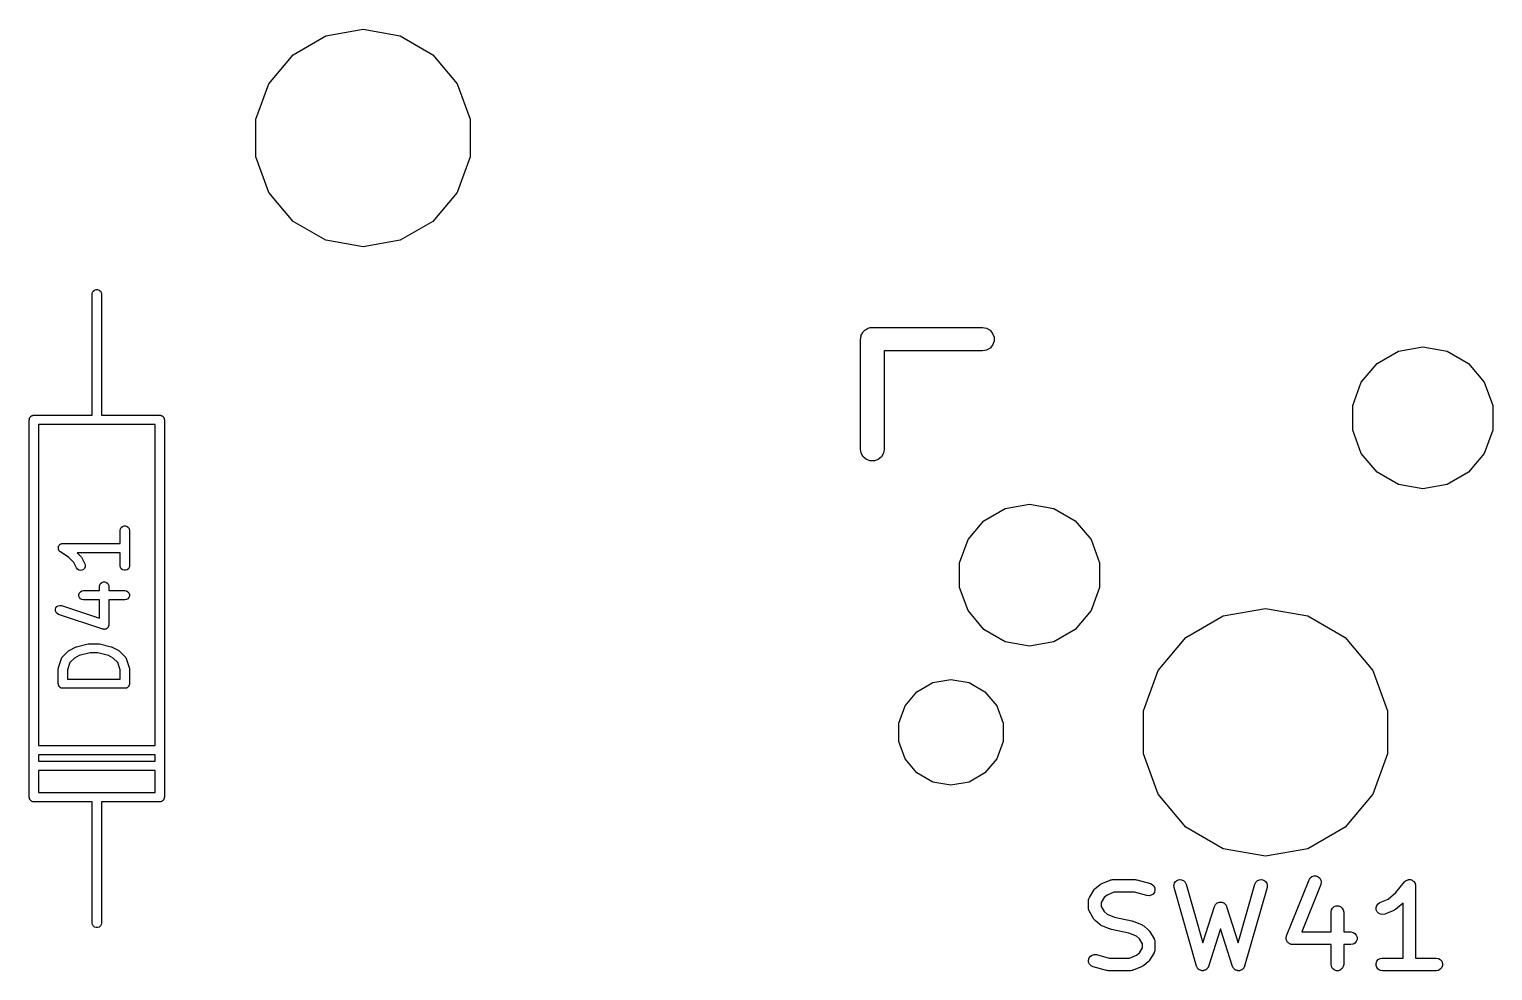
# Model space of a CAD drawing. Extents: x 30 to 168, y -145 to -27.
# Drawn here: x 31.91 to 55.54, y -120.85 to -105.64 of the extents above; entities that cross this region are included whole.
import ezdxf

# ---------------------------------------------------------------- set-up
doc = ezdxf.new("R2010")
doc.units = 0
doc.header["$MEASUREMENT"] = 0
doc.layers.add('BLACK', color=7, linetype='CONTINUOUS')

msp = doc.modelspace()

# ---------------------------------------------------------------- linework, layer by layer
at = {"layer": 'Black'}
for p, q in [((36.6992, -105.749), (37.3, -105.643)), ((37.3, -105.643), (37.9008, -105.749)), ((36.1708, -106.054), (36.6992, -105.749)), ((37.9008, -105.749), (38.4292, -106.054)), ((35.7787, -106.522), (36.1708, -106.054)), ((38.4292, -106.054), (38.8213, -106.522)), ((35.57, -107.095), (35.7787, -106.522)), ((38.8213, -106.522), (39.03, -107.095)), ((35.57, -107.705), (35.57, -107.095)), ((39.03, -107.095), (39.03, -107.705)), ((35.7787, -108.278), (35.57, -107.705)), ((39.03, -107.705), (38.8213, -108.278)), ((36.1708, -108.746), (35.7787, -108.278)), ((38.8213, -108.278), (38.4292, -108.746)), ((36.6992, -109.051), (36.1708, -108.746)), ((38.4292, -108.746), (37.9008, -109.051)), ((37.3, -109.157), (36.6992, -109.051)), ((37.9008, -109.051), (37.3, -109.157)), ((32.925, -109.92), (32.9295, -109.894)), ((32.9295, -109.894), (32.9425, -109.872)), ((32.9425, -109.872), (32.9625, -109.855)), ((32.9625, -109.855), (32.987, -109.846)), ((32.987, -109.846), (33.013, -109.846)), ((33.013, -109.846), (33.0375, -109.855)), ((33.0375, -109.855), (33.0575, -109.872)), ((33.0575, -109.872), (33.0705, -109.894)), ((33.0705, -109.894), (33.075, -109.92)), ((32.925, -111.19), (32.925, -109.92)), ((33.075, -109.92), (33.075, -111.19)), ((45.3374, -110.617), (45.3431, -110.601)), ((45.3431, -110.601), (45.346, -110.585)), ((45.346, -110.585), (45.3543, -110.57)), ((45.3543, -110.57), (45.36, -110.555)), ((45.36, -110.555), (45.3707, -110.542)), ((45.3707, -110.542), (45.3791, -110.528)), ((45.3791, -110.528), (45.3918, -110.517)), ((45.3918, -110.517), (45.4025, -110.504)), ((45.4025, -110.504), (45.417, -110.496)), ((45.417, -110.496), (45.4297, -110.485)), ((45.4297, -110.485), (45.4454, -110.479)), ((45.4454, -110.479), (45.4598, -110.471)), ((45.4598, -110.471), (45.4763, -110.468)), ((45.4763, -110.468), (45.4919, -110.462)), ((45.4919, -110.462), (45.5086, -110.462)), ((45.5086, -110.462), (45.525, -110.459)), ((45.525, -110.459), (47.303, -110.459)), ((47.303, -110.459), (47.3682, -110.471)), ((47.3682, -110.471), (47.4255, -110.504)), ((47.4255, -110.504), (47.468, -110.555)), ((47.468, -110.555), (47.4906, -110.617)), ((45.3345, -110.65), (45.3374, -110.634)), ((45.3345, -112.428), (45.3345, -110.65)), ((45.3374, -110.634), (45.3374, -110.617)), ((47.303, -110.84), (45.7155, -110.84)), ((45.7155, -110.84), (45.7155, -112.428)), ((47.3682, -110.829), (47.303, -110.84)), ((47.4255, -110.796), (47.3682, -110.829)), ((47.468, -110.745), (47.4255, -110.796)), ((47.4906, -110.683), (47.468, -110.745)), ((47.4906, -110.617), (47.4906, -110.683)), ((53.6775, -111.041), (54.0226, -110.842)), ((54.0226, -110.842), (54.415, -110.773)), ((54.415, -110.773), (54.8074, -110.842)), ((54.8074, -110.842), (55.1525, -111.041)), ((53.4214, -111.346), (53.6775, -111.041)), ((55.1525, -111.041), (55.4086, -111.346)), ((32.925, -111.877), (32.925, -111.19)), ((33.075, -111.19), (33.075, -111.877)), ((53.2851, -111.721), (53.4214, -111.346)), ((55.4086, -111.346), (55.5449, -111.721)), ((53.2851, -112.119), (53.2851, -111.721)), ((55.5449, -111.721), (55.5449, -112.119)), ((31.909, -111.952), (31.9101, -111.946)), ((31.909, -118.048), (31.909, -111.952)), ((31.9101, -111.939), (31.9124, -111.933)), ((31.9101, -111.946), (31.9101, -111.939)), ((31.9124, -111.933), (31.9135, -111.926)), ((31.9135, -111.926), (31.9168, -111.921)), ((31.9168, -111.921), (31.919, -111.914)), ((31.919, -111.914), (31.9233, -111.909)), ((31.9233, -111.909), (31.9265, -111.904)), ((31.9265, -111.904), (31.9316, -111.9)), ((31.9316, -111.9), (31.9358, -111.895)), ((31.9358, -111.895), (31.9415, -111.891)), ((31.9415, -111.891), (31.9465, -111.887)), ((31.9465, -111.887), (31.9527, -111.885)), ((31.9527, -111.885), (31.9583, -111.882)), ((31.9583, -111.882), (31.9648, -111.88)), ((31.9648, -111.88), (31.971, -111.878)), ((31.971, -111.878), (31.9775, -111.878)), ((31.9775, -111.878), (31.984, -111.877)), ((31.984, -111.877), (32.925, -111.877)), ((33, -112.027), (32.059, -112.027)), ((32.059, -112.027), (32.059, -117.211)), ((33.941, -112.027), (33, -112.027)), ((33.075, -111.877), (34.016, -111.877)), ((33.941, -117.211), (33.941, -112.027)), ((34.016, -111.877), (34.0225, -111.878)), ((34.0225, -111.878), (34.029, -111.878)), ((34.029, -111.878), (34.0352, -111.88)), ((34.0352, -111.88), (34.0417, -111.882)), ((34.0417, -111.882), (34.0473, -111.885)), ((34.0473, -111.885), (34.0535, -111.887)), ((34.0535, -111.887), (34.0585, -111.891)), ((34.0585, -111.891), (34.0642, -111.895)), ((34.0642, -111.895), (34.0684, -111.9)), ((34.0684, -111.9), (34.0735, -111.904)), ((34.0735, -111.904), (34.0767, -111.909)), ((34.0767, -111.909), (34.081, -111.914)), ((34.081, -111.914), (34.0832, -111.921)), ((34.0832, -111.921), (34.0865, -111.926)), ((34.0865, -111.926), (34.0876, -111.933)), ((34.0876, -111.933), (34.0899, -111.939)), ((34.0899, -111.939), (34.0899, -111.946)), ((34.0899, -111.946), (34.091, -111.952)), ((34.091, -111.952), (34.091, -118.048)), ((53.4214, -112.494), (53.2851, -112.119)), ((55.5449, -112.119), (55.4086, -112.494)), ((45.346, -112.493), (45.3345, -112.428)), ((45.3791, -112.55), (45.346, -112.493)), ((45.704, -112.493), (45.6709, -112.55)), ((45.7155, -112.428), (45.704, -112.493)), ((53.6775, -112.799), (53.4214, -112.494)), ((55.4086, -112.494), (55.1525, -112.799)), ((45.4297, -112.593), (45.3791, -112.55)), ((45.4919, -112.616), (45.4297, -112.593)), ((45.5581, -112.616), (45.4919, -112.616)), ((45.6202, -112.593), (45.5581, -112.616)), ((45.6709, -112.55), (45.6202, -112.593)), ((54.0226, -112.998), (53.6775, -112.799)), ((55.1525, -112.799), (54.8074, -112.998)), ((54.415, -113.067), (54.0226, -112.998)), ((54.8074, -112.998), (54.415, -113.067)), ((47.3275, -113.581), (47.6726, -113.382)), ((47.6726, -113.382), (48.065, -113.313)), ((48.065, -113.313), (48.4574, -113.382)), ((48.4574, -113.382), (48.8025, -113.581)), ((33.3949, -113.69), (33.4149, -113.673)), ((33.4149, -113.673), (33.4394, -113.664)), ((33.4394, -113.664), (33.4654, -113.664)), ((33.4654, -113.664), (33.4899, -113.673)), ((33.4899, -113.673), (33.5098, -113.69)), ((47.0714, -113.886), (47.3275, -113.581)), ((48.8025, -113.581), (49.0586, -113.886)), ((33.3774, -113.738), (33.3819, -113.712)), ((33.3774, -113.949), (33.3774, -113.738)), ((33.3819, -113.712), (33.3949, -113.69)), ((33.5098, -113.69), (33.5229, -113.712)), ((33.5229, -113.712), (33.5274, -113.738)), ((33.5274, -113.738), (33.5274, -114.31)), ((46.9351, -114.261), (47.0714, -113.886)), ((49.0586, -113.886), (49.1949, -114.261)), ((32.3775, -114.019), (32.3785, -114.015)), ((32.3785, -114.028), (32.3775, -114.019)), ((32.3785, -114.011), (32.3816, -114.002)), ((32.3785, -114.015), (32.3785, -114.011)), ((32.3785, -114.037), (32.3785, -114.028)), ((32.3799, -114.041), (32.3785, -114.037)), ((32.3804, -114.045), (32.3799, -114.041)), ((32.3844, -114.053), (32.3804, -114.045)), ((32.3816, -114.002), (32.3837, -113.994)), ((32.3837, -113.994), (32.386, -113.99)), ((32.3874, -114.061), (32.3844, -114.053)), ((32.386, -113.99), (32.3874, -113.986)), ((32.3874, -113.986), (32.3932, -113.979)), ((32.3901, -114.064), (32.3874, -114.061)), ((32.3919, -114.068), (32.3901, -114.064)), ((32.3984, -114.074), (32.3919, -114.068)), ((32.3932, -113.979), (32.3981, -113.972)), ((32.3981, -113.972), (32.4015, -113.97)), ((32.4042, -114.081), (32.3984, -114.074)), ((32.4015, -113.97), (32.4042, -113.966)), ((32.4042, -113.966), (32.4119, -113.962)), ((32.4078, -114.083), (32.4042, -114.081)), ((32.4108, -114.086), (32.4078, -114.083)), ((32.5475, -114.177), (32.4108, -114.086)), ((32.4119, -113.962), (32.4191, -113.957)), ((32.4191, -113.957), (32.4231, -113.955)), ((32.4231, -113.955), (32.4267, -113.953)), ((32.4267, -113.953), (32.4355, -113.952)), ((32.4355, -113.952), (32.4441, -113.949)), ((32.4441, -113.949), (32.4483, -113.95)), ((32.4483, -113.95), (32.4524, -113.949)), ((32.4524, -113.949), (33.3774, -113.949)), ((33.3774, -114.099), (32.6811, -114.099)), ((32.6811, -114.099), (32.7435, -114.161)), ((32.7435, -114.161), (32.7504, -114.171)), ((33.3774, -114.31), (33.3774, -114.099)), ((32.6288, -114.259), (32.5475, -114.177)), ((32.671, -114.343), (32.6288, -114.259)), ((32.6865, -114.364), (32.671, -114.343)), ((32.7083, -114.378), (32.6865, -114.364)), ((32.7336, -114.384), (32.7083, -114.378)), ((32.7595, -114.381), (32.7336, -114.384)), ((32.7504, -114.171), (32.7576, -114.181)), ((32.7576, -114.181), (32.8052, -114.276)), ((32.7828, -114.37), (32.7595, -114.381)), ((32.8007, -114.351), (32.7828, -114.37)), ((32.811, -114.327), (32.8007, -114.351)), ((32.8052, -114.276), (32.8126, -114.301)), ((32.8126, -114.301), (32.811, -114.327)), ((33.3819, -114.335), (33.3774, -114.31)), ((33.3949, -114.358), (33.3819, -114.335)), ((33.4149, -114.374), (33.3949, -114.358)), ((33.4394, -114.383), (33.4149, -114.374)), ((33.4654, -114.383), (33.4394, -114.383)), ((33.4899, -114.374), (33.4654, -114.383)), ((33.5098, -114.358), (33.4899, -114.374)), ((33.5229, -114.335), (33.5098, -114.358)), ((33.5274, -114.31), (33.5229, -114.335)), ((46.9351, -114.659), (46.9351, -114.261)), ((49.1949, -114.261), (49.1949, -114.659)), ((33.044, -114.643), (33.0486, -114.617)), ((33.0486, -114.617), (33.0616, -114.595)), ((33.0616, -114.595), (33.0815, -114.578)), ((33.0815, -114.578), (33.106, -114.569)), ((33.106, -114.569), (33.1321, -114.569)), ((33.1321, -114.569), (33.1565, -114.578)), ((33.1565, -114.578), (33.1765, -114.595)), ((33.1765, -114.595), (33.1895, -114.617)), ((33.1895, -114.617), (33.194, -114.643)), ((32.7119, -114.773), (32.7208, -114.748)), ((32.7119, -114.799), (32.7119, -114.773)), ((32.7208, -114.823), (32.7119, -114.799)), ((32.7208, -114.748), (32.7375, -114.728)), ((32.7375, -114.843), (32.7208, -114.823)), ((32.7375, -114.728), (32.7601, -114.715)), ((32.7601, -114.856), (32.7375, -114.843)), ((32.7601, -114.715), (32.7857, -114.711)), ((32.7857, -114.861), (32.7601, -114.856)), ((32.7857, -114.711), (33.044, -114.711)), ((33.044, -114.861), (32.7857, -114.861)), ((33.044, -114.711), (33.044, -114.643)), ((33.044, -115.158), (33.044, -114.861)), ((33.194, -114.643), (33.194, -114.711)), ((33.194, -114.711), (33.4524, -114.711)), ((33.4524, -114.861), (33.194, -114.861)), ((33.194, -114.861), (33.194, -115.262)), ((33.4524, -114.711), (33.478, -114.715)), ((33.478, -114.856), (33.4524, -114.861)), ((33.478, -114.715), (33.5006, -114.728)), ((33.5006, -114.843), (33.478, -114.856)), ((33.5006, -114.728), (33.5173, -114.748)), ((33.5173, -114.823), (33.5006, -114.843)), ((33.5173, -114.748), (33.5262, -114.773)), ((33.5262, -114.799), (33.5173, -114.823)), ((33.5262, -114.773), (33.5262, -114.799)), ((47.0714, -115.034), (46.9351, -114.659)), ((49.1949, -114.659), (49.0586, -115.034)), ((32.3306, -115.013), (32.3388, -114.988)), ((32.3313, -115.039), (32.3306, -115.013)), ((32.3409, -115.063), (32.3313, -115.039)), ((32.3388, -114.988), (32.355, -114.968)), ((32.3581, -115.083), (32.3409, -115.063)), ((32.355, -114.968), (32.3772, -114.954)), ((32.381, -115.095), (32.3581, -115.083)), ((32.3772, -114.954), (32.4027, -114.949)), ((33.0953, -115.333), (32.381, -115.095)), ((32.4027, -114.949), (32.4285, -114.953)), ((32.4285, -114.953), (33.044, -115.158)), ((47.3275, -115.339), (47.0714, -115.034)), ((49.0586, -115.034), (48.8025, -115.339)), ((51.1904, -115.119), (51.875, -114.998)), ((51.875, -114.998), (52.5596, -115.119)), ((33.1008, -115.334), (33.0953, -115.333)), ((33.106, -115.336), (33.1008, -115.334)), ((33.1136, -115.336), (33.106, -115.336)), ((33.1211, -115.337), (33.1136, -115.336)), ((33.1265, -115.336), (33.1211, -115.337)), ((33.1321, -115.336), (33.1265, -115.336)), ((33.1392, -115.333), (33.1321, -115.336)), ((33.1466, -115.332), (33.1392, -115.333)), ((33.1513, -115.329), (33.1466, -115.332)), ((33.1565, -115.327), (33.1513, -115.329)), ((33.1624, -115.322), (33.1565, -115.327)), ((33.1688, -115.318), (33.1624, -115.322)), ((33.1723, -115.314), (33.1688, -115.318)), ((33.1765, -115.31), (33.1723, -115.314)), ((33.1803, -115.304), (33.1765, -115.31)), ((33.185, -115.298), (33.1803, -115.304)), ((33.1868, -115.292), (33.185, -115.298)), ((33.1895, -115.288), (33.1868, -115.292)), ((33.1908, -115.28), (33.1895, -115.288)), ((33.1932, -115.273), (33.1908, -115.28)), ((33.194, -115.262), (33.1931, -115.267)), ((33.1931, -115.267), (33.1932, -115.273)), ((47.6726, -115.538), (47.3275, -115.339)), ((48.8025, -115.339), (48.4574, -115.538)), ((50.5884, -115.467), (51.1904, -115.119)), ((52.5596, -115.119), (53.1615, -115.467)), ((32.6723, -115.618), (32.8628, -115.57)), ((32.8628, -115.57), (32.8719, -115.569)), ((32.8719, -115.569), (32.881, -115.568)), ((32.881, -115.568), (33.0238, -115.568)), ((33.0238, -115.568), (33.0328, -115.569)), ((33.0328, -115.569), (33.042, -115.57)), ((33.042, -115.57), (33.2325, -115.618)), ((48.065, -115.607), (47.6726, -115.538)), ((48.4574, -115.538), (48.065, -115.607)), ((50.1416, -115.999), (50.5884, -115.467)), ((53.1615, -115.467), (53.6084, -115.999)), ((32.3812, -115.952), (32.4288, -115.81)), ((32.4288, -115.81), (32.4309, -115.806)), ((32.4309, -115.806), (32.432, -115.802)), ((32.432, -115.802), (32.4371, -115.794)), ((32.4371, -115.794), (32.4413, -115.787)), ((32.4413, -115.787), (32.4445, -115.784)), ((32.4445, -115.784), (32.447, -115.78)), ((32.447, -115.78), (32.5422, -115.685)), ((32.5422, -115.685), (32.5521, -115.678)), ((32.5521, -115.678), (32.5617, -115.671)), ((32.5617, -115.671), (32.6569, -115.623)), ((32.6397, -115.8), (32.5656, -115.874)), ((32.7167, -115.761), (32.6397, -115.8)), ((32.6569, -115.623), (32.6648, -115.621)), ((32.6648, -115.621), (32.6723, -115.618)), ((32.8902, -115.718), (32.7167, -115.761)), ((33.0146, -115.718), (32.8902, -115.718)), ((33.1881, -115.761), (33.0146, -115.718)), ((33.2651, -115.8), (33.1881, -115.761)), ((33.2325, -115.618), (33.24, -115.621)), ((33.24, -115.621), (33.2478, -115.623)), ((33.2478, -115.623), (33.3431, -115.671)), ((33.3392, -115.874), (33.2651, -115.8)), ((33.3431, -115.671), (33.3527, -115.678)), ((33.3527, -115.678), (33.3626, -115.685)), ((33.3626, -115.685), (33.4578, -115.78)), ((33.4578, -115.78), (33.4603, -115.784)), ((33.4603, -115.784), (33.4635, -115.787)), ((33.4635, -115.787), (33.4677, -115.794)), ((33.4677, -115.794), (33.4727, -115.802)), ((33.4727, -115.802), (33.4739, -115.806)), ((33.4739, -115.806), (33.4759, -115.81)), ((33.4759, -115.81), (33.5235, -115.952)), ((32.3774, -115.976), (32.3795, -115.964)), ((32.3774, -116.214), (32.3774, -115.976)), ((32.3795, -115.964), (32.3812, -115.952)), ((32.5656, -115.874), (32.5274, -115.988)), ((32.5274, -115.988), (32.5274, -116.139)), ((33.3774, -115.988), (33.3392, -115.874)), ((33.3774, -116.139), (33.3774, -115.988)), ((33.5235, -115.952), (33.5253, -115.964)), ((33.5253, -115.964), (33.5274, -115.976)), ((33.5274, -115.976), (33.5274, -116.214)), ((49.9039, -116.652), (50.1416, -115.999)), ((53.6084, -115.999), (53.8461, -116.652)), ((32.3785, -116.221), (32.3774, -116.214)), ((32.3785, -116.227), (32.3785, -116.221)), ((32.3808, -116.233), (32.3785, -116.227)), ((32.3819, -116.24), (32.3808, -116.233)), ((32.3852, -116.246), (32.3819, -116.24)), ((32.3874, -116.252), (32.3852, -116.246)), ((32.3916, -116.257), (32.3874, -116.252)), ((32.3949, -116.262), (32.3916, -116.257)), ((32.4, -116.267), (32.3949, -116.262)), ((32.4042, -116.272), (32.4, -116.267)), ((32.4099, -116.275), (32.4042, -116.272)), ((32.4149, -116.279), (32.4099, -116.275)), ((32.421, -116.281), (32.4149, -116.279)), ((32.4267, -116.285), (32.421, -116.281)), ((32.4332, -116.286), (32.4267, -116.285)), ((32.4394, -116.288), (32.4332, -116.286)), ((32.4459, -116.288), (32.4394, -116.288)), ((32.4524, -116.289), (32.4459, -116.288)), ((32.5274, -116.139), (33.3774, -116.139)), ((33.4588, -116.288), (33.4524, -116.289)), ((33.4654, -116.288), (33.4588, -116.288)), ((33.4716, -116.286), (33.4654, -116.288)), ((33.478, -116.285), (33.4716, -116.286)), ((33.4837, -116.281), (33.478, -116.285)), ((33.4899, -116.279), (33.4837, -116.281)), ((33.4949, -116.275), (33.4899, -116.279)), ((33.5006, -116.272), (33.4949, -116.275)), ((33.5048, -116.267), (33.5006, -116.272)), ((33.5098, -116.262), (33.5048, -116.267)), ((33.5131, -116.257), (33.5098, -116.262)), ((33.5173, -116.252), (33.5131, -116.257)), ((33.5196, -116.246), (33.5173, -116.252)), ((33.5229, -116.24), (33.5196, -116.246)), ((33.524, -116.233), (33.5229, -116.24)), ((33.5262, -116.227), (33.524, -116.233)), ((33.5274, -116.214), (33.5262, -116.221)), ((33.5262, -116.221), (33.5262, -116.227)), ((46.246, -116.346), (46.5029, -116.197)), ((46.5029, -116.197), (46.795, -116.146)), ((46.795, -116.146), (47.0871, -116.197)), ((47.0871, -116.197), (47.344, -116.346)), ((33.4524, -116.289), (32.4524, -116.289)), ((46.0553, -116.573), (46.246, -116.346)), ((47.344, -116.346), (47.5347, -116.573)), ((45.9538, -116.852), (46.0553, -116.573)), ((47.5347, -116.573), (47.6362, -116.852)), ((49.9039, -117.348), (49.9039, -116.652)), ((53.8461, -116.652), (53.8461, -117.348)), ((45.9538, -117.148), (45.9538, -116.852)), ((47.6362, -116.852), (47.6362, -117.148)), ((32.059, -117.211), (33.941, -117.211)), ((46.0553, -117.427), (45.9538, -117.148)), ((47.6362, -117.148), (47.5347, -117.427)), ((32.059, -117.361), (32.059, -117.465)), ((33.941, -117.361), (32.059, -117.361)), ((32.059, -117.465), (33.941, -117.465)), ((33.941, -117.465), (33.941, -117.361)), ((46.246, -117.654), (46.0553, -117.427)), ((47.5347, -117.427), (47.344, -117.654)), ((50.1416, -118.001), (49.9039, -117.348)), ((53.8461, -117.348), (53.6084, -118.001)), ((33.941, -117.615), (32.059, -117.615)), ((32.059, -117.615), (32.059, -117.973)), ((33.941, -117.973), (33.941, -117.615)), ((46.5029, -117.803), (46.246, -117.654)), ((47.344, -117.654), (47.0871, -117.803)), ((46.795, -117.854), (46.5029, -117.803)), ((47.0871, -117.803), (46.795, -117.854)), ((31.9101, -118.054), (31.909, -118.048)), ((31.9101, -118.061), (31.9101, -118.054)), ((31.9124, -118.067), (31.9101, -118.061)), ((31.9135, -118.074), (31.9124, -118.067)), ((31.9168, -118.079), (31.9135, -118.074)), ((31.919, -118.085), (31.9168, -118.079)), ((31.9233, -118.091), (31.919, -118.085)), ((31.9265, -118.096), (31.9233, -118.091)), ((31.9316, -118.1), (31.9265, -118.096)), ((31.9358, -118.105), (31.9316, -118.1)), ((31.9415, -118.109), (31.9358, -118.105)), ((31.9465, -118.113), (31.9415, -118.109)), ((31.9527, -118.115), (31.9465, -118.113)), ((31.9583, -118.118), (31.9527, -118.115)), ((31.9648, -118.12), (31.9583, -118.118)), ((31.971, -118.122), (31.9648, -118.12)), ((31.9775, -118.122), (31.971, -118.122)), ((31.984, -118.123), (31.9775, -118.122)), ((32.925, -118.123), (31.984, -118.123)), ((32.059, -117.973), (33, -117.973)), ((32.925, -118.81), (32.925, -118.123)), ((33, -117.973), (33.941, -117.973)), ((34.016, -118.123), (33.075, -118.123)), ((33.075, -118.123), (33.075, -118.81)), ((34.0225, -118.122), (34.016, -118.123)), ((34.029, -118.122), (34.0225, -118.122)), ((34.0352, -118.12), (34.029, -118.122)), ((34.0417, -118.118), (34.0352, -118.12)), ((34.0473, -118.115), (34.0417, -118.118)), ((34.0535, -118.113), (34.0473, -118.115)), ((34.0585, -118.109), (34.0535, -118.113)), ((34.0642, -118.105), (34.0585, -118.109)), ((34.0684, -118.1), (34.0642, -118.105)), ((34.0735, -118.096), (34.0684, -118.1)), ((34.0767, -118.091), (34.0735, -118.096)), ((34.081, -118.085), (34.0767, -118.091)), ((34.0832, -118.079), (34.081, -118.085)), ((34.0865, -118.074), (34.0832, -118.079)), ((34.0876, -118.067), (34.0865, -118.074)), ((34.0899, -118.061), (34.0876, -118.067)), ((34.091, -118.048), (34.0899, -118.054)), ((34.0899, -118.054), (34.0899, -118.061)), ((50.5884, -118.533), (50.1416, -118.001)), ((53.6084, -118.001), (53.1615, -118.533)), ((51.1904, -118.881), (50.5884, -118.533)), ((53.1615, -118.533), (52.5596, -118.881)), ((32.925, -120.08), (32.925, -118.81)), ((33.075, -118.81), (33.075, -120.08)), ((51.875, -119.002), (51.1904, -118.881)), ((52.5596, -118.881), (51.875, -119.002)), ((52.579, -119.381), (52.5975, -119.351)), ((52.5975, -119.351), (52.6253, -119.33)), ((52.6253, -119.33), (52.6588, -119.318)), ((52.6588, -119.318), (52.6941, -119.32)), ((52.6941, -119.32), (52.7268, -119.333)), ((52.7268, -119.333), (52.7531, -119.356)), ((52.7531, -119.356), (52.7698, -119.387)), ((49.0302, -119.669), (49.1027, -119.548)), ((49.1027, -119.548), (49.1138, -119.535)), ((49.1138, -119.535), (49.1248, -119.522)), ((49.1248, -119.522), (49.1974, -119.462)), ((49.1974, -119.462), (49.2106, -119.454)), ((49.2106, -119.454), (49.2234, -119.446)), ((49.2234, -119.446), (49.3685, -119.386)), ((49.4279, -119.581), (49.3157, -119.628)), ((49.3685, -119.386), (49.3708, -119.385)), ((49.3708, -119.385), (49.3728, -119.384)), ((49.3728, -119.384), (49.3879, -119.381)), ((49.3879, -119.381), (49.4029, -119.378)), ((49.4029, -119.378), (49.4053, -119.378)), ((49.4053, -119.378), (49.4076, -119.378)), ((49.4076, -119.378), (49.7704, -119.378)), ((49.7566, -119.581), (49.4279, -119.581)), ((49.9609, -119.638), (49.7566, -119.581)), ((49.7704, -119.378), (49.784, -119.38)), ((49.784, -119.38), (49.7976, -119.382)), ((49.7976, -119.382), (50.0153, -119.442)), ((50.0153, -119.442), (50.0472, -119.457)), ((50.0472, -119.457), (50.0719, -119.482)), ((50.0798, -119.584), (50.0593, -119.612)), ((50.0719, -119.482), (50.0865, -119.515)), ((50.0893, -119.55), (50.0798, -119.584)), ((50.0865, -119.515), (50.0893, -119.55)), ((50.3948, -119.472), (50.4034, -119.438)), ((50.3985, -119.507), (50.3948, -119.472)), ((50.7613, -120.777), (50.3985, -119.507)), ((50.4034, -119.438), (50.4231, -119.409)), ((50.4231, -119.409), (50.4517, -119.388)), ((50.4517, -119.388), (50.4856, -119.378)), ((50.4856, -119.378), (50.5208, -119.381)), ((50.5208, -119.381), (50.553, -119.395)), ((50.553, -119.395), (50.5784, -119.42)), ((50.5784, -119.42), (50.5938, -119.452)), ((50.5938, -119.452), (50.8645, -120.399)), ((51.4341, -120.399), (51.7047, -119.452)), ((51.9001, -119.507), (51.5373, -120.777)), ((51.7047, -119.452), (51.7202, -119.42)), ((51.7202, -119.42), (51.7455, -119.395)), ((51.7455, -119.395), (51.7778, -119.381)), ((51.7778, -119.381), (51.813, -119.378)), ((51.813, -119.378), (51.8469, -119.388)), ((51.8469, -119.388), (51.8754, -119.409)), ((51.8754, -119.409), (51.8952, -119.438)), ((51.8952, -119.438), (51.9038, -119.472)), ((51.9038, -119.472), (51.9001, -119.507)), ((52.2161, -120.288), (52.579, -119.381)), ((52.7676, -119.457), (52.4605, -120.225)), ((52.7748, -119.422), (52.7676, -119.457)), ((52.7698, -119.387), (52.7748, -119.422)), ((53.8538, -119.694), (53.9792, -119.589)), ((53.9792, -119.589), (54.118, -119.416)), ((54.118, -119.416), (54.1189, -119.415)), ((54.1189, -119.415), (54.1195, -119.414)), ((54.1195, -119.414), (54.1321, -119.404)), ((54.1321, -119.404), (54.1444, -119.393)), ((54.1444, -119.393), (54.1456, -119.392)), ((54.1456, -119.392), (54.1465, -119.392)), ((54.1465, -119.392), (54.1619, -119.386)), ((54.1619, -119.386), (54.1773, -119.38)), ((54.1773, -119.38), (54.1785, -119.38)), ((54.1785, -119.38), (54.1796, -119.379)), ((54.1796, -119.379), (54.1961, -119.379)), ((54.1961, -119.379), (54.2126, -119.379)), ((54.2126, -119.379), (54.2137, -119.379)), ((54.2137, -119.379), (54.2149, -119.379)), ((54.2149, -119.379), (54.2304, -119.385)), ((54.2304, -119.385), (54.246, -119.39)), ((54.246, -119.39), (54.247, -119.391)), ((54.247, -119.391), (54.2481, -119.392)), ((54.2481, -119.392), (54.2607, -119.402)), ((54.2607, -119.402), (54.2736, -119.412)), ((54.2736, -119.412), (54.2742, -119.413)), ((54.2742, -119.413), (54.2751, -119.414)), ((54.2751, -119.414), (54.2833, -119.428)), ((54.2833, -119.428), (54.2919, -119.443)), ((54.2919, -119.443), (54.2922, -119.444)), ((54.2922, -119.444), (54.2928, -119.445)), ((54.2928, -119.445), (54.2956, -119.461)), ((54.2956, -119.461), (54.2989, -119.477)), ((54.2989, -119.477), (54.2987, -119.478)), ((54.2987, -119.478), (54.2989, -119.48)), ((54.2989, -119.48), (54.2989, -120.648)), ((49.0157, -119.721), (49.0174, -119.712)), ((49.0157, -119.842), (49.0157, -119.721)), ((49.0174, -119.712), (49.0175, -119.702)), ((49.0175, -119.702), (49.0204, -119.695)), ((49.0204, -119.695), (49.0218, -119.687)), ((49.0218, -119.687), (49.0267, -119.678)), ((49.0267, -119.678), (49.0302, -119.669)), ((49.2681, -119.668), (49.2189, -119.75)), ((49.2189, -119.75), (49.2189, -119.814)), ((49.2189, -119.814), (49.2681, -119.896)), ((49.3157, -119.628), (49.2681, -119.668)), ((49.9961, -119.641), (49.9609, -119.638)), ((50.0302, -119.632), (49.9961, -119.641)), ((50.0593, -119.612), (50.0302, -119.632)), ((50.8645, -120.399), (51.0525, -119.811)), ((51.0525, -119.811), (51.0544, -119.808)), ((51.0544, -119.808), (51.0553, -119.804)), ((51.0553, -119.804), (51.0626, -119.792)), ((51.0626, -119.792), (51.0689, -119.78)), ((51.0689, -119.78), (51.0719, -119.777)), ((51.0719, -119.777), (51.0741, -119.774)), ((51.0741, -119.774), (51.0849, -119.766)), ((51.0849, -119.766), (51.0951, -119.756)), ((51.0951, -119.756), (51.0988, -119.755)), ((51.0988, -119.755), (51.102, -119.752)), ((51.102, -119.752), (51.115, -119.748)), ((51.115, -119.748), (51.1277, -119.743)), ((51.1277, -119.743), (51.1318, -119.743)), ((51.1318, -119.743), (51.1356, -119.742)), ((51.1356, -119.742), (51.1493, -119.742)), ((51.1493, -119.742), (51.163, -119.742)), ((51.163, -119.742), (51.1668, -119.743)), ((51.1668, -119.743), (51.1709, -119.743)), ((51.1709, -119.743), (51.1835, -119.748)), ((51.1835, -119.748), (51.1966, -119.752)), ((51.1966, -119.752), (51.1998, -119.755)), ((51.1998, -119.755), (51.2035, -119.756)), ((51.2035, -119.756), (51.2137, -119.766)), ((51.2137, -119.766), (51.2245, -119.774)), ((51.2245, -119.774), (51.2266, -119.777)), ((51.2266, -119.777), (51.2296, -119.78)), ((51.2296, -119.78), (51.236, -119.792)), ((51.236, -119.792), (51.2433, -119.804)), ((51.2433, -119.804), (51.2442, -119.808)), ((51.2442, -119.808), (51.2461, -119.811)), ((51.2461, -119.811), (51.4341, -120.399)), ((52.9583, -119.838), (52.9853, -119.815)), ((52.9853, -119.815), (53.0185, -119.803)), ((53.0185, -119.803), (53.0538, -119.803)), ((53.0538, -119.803), (53.0869, -119.815)), ((53.0869, -119.815), (53.114, -119.838)), ((53.6611, -119.829), (53.6716, -119.796)), ((53.6627, -119.865), (53.6611, -119.829)), ((53.6716, -119.796), (53.6931, -119.768)), ((53.6931, -119.768), (53.7228, -119.749)), ((53.7228, -119.749), (53.8538, -119.694)), ((54.0957, -119.757), (53.972, -119.86)), ((54.0957, -120.648), (54.0957, -119.757)), ((49.0174, -119.852), (49.0157, -119.842)), ((49.0175, -119.862), (49.0174, -119.852)), ((49.0204, -119.869), (49.0175, -119.862)), ((49.0218, -119.877), (49.0204, -119.869)), ((49.0267, -119.886), (49.0218, -119.877)), ((49.0302, -119.895), (49.0267, -119.886)), ((49.1027, -120.016), (49.0302, -119.895)), ((49.1139, -120.028), (49.1027, -120.016)), ((49.1248, -120.041), (49.1139, -120.028)), ((49.1974, -120.102), (49.1248, -120.041)), ((49.2681, -119.896), (49.3157, -119.936)), ((49.3157, -119.936), (49.4377, -119.987)), ((49.4377, -119.987), (49.7186, -120.045)), ((49.7186, -120.045), (49.7275, -120.049)), ((49.7275, -120.049), (49.7369, -120.051)), ((49.7369, -120.051), (49.8821, -120.111)), ((52.9345, -119.903), (52.9407, -119.868)), ((52.9345, -120.225), (52.9345, -119.903)), ((52.9407, -119.868), (52.9583, -119.838)), ((53.114, -119.838), (53.1316, -119.868)), ((53.1316, -119.868), (53.1377, -119.903)), ((53.1377, -119.903), (53.1377, -120.225)), ((53.6763, -119.897), (53.6627, -119.865)), ((53.7002, -119.923), (53.6763, -119.897)), ((53.7315, -119.939), (53.7002, -119.923)), ((53.7665, -119.944), (53.7315, -119.939)), ((53.8009, -119.936), (53.7665, -119.944)), ((53.9461, -119.876), (53.8009, -119.936)), ((53.9589, -119.868), (53.9461, -119.876)), ((53.972, -119.86), (53.9589, -119.868)), ((32.9295, -120.106), (32.925, -120.08)), ((32.9425, -120.128), (32.9295, -120.106)), ((32.9625, -120.145), (32.9425, -120.128)), ((32.987, -120.154), (32.9625, -120.145)), ((33.013, -120.154), (32.987, -120.154)), ((33.0375, -120.145), (33.013, -120.154)), ((33.0575, -120.128), (33.0375, -120.145)), ((33.0705, -120.106), (33.0575, -120.128)), ((33.075, -120.08), (33.0705, -120.106)), ((49.2106, -120.109), (49.1974, -120.102)), ((49.2234, -120.118), (49.2106, -120.109)), ((49.3685, -120.178), (49.2234, -120.118)), ((49.3779, -120.18), (49.3685, -120.178)), ((49.3868, -120.184), (49.3779, -120.18)), ((49.6677, -120.242), (49.3868, -120.184)), ((49.7898, -120.293), (49.6677, -120.242)), ((49.8373, -120.333), (49.7898, -120.293)), ((49.8821, -120.111), (49.8949, -120.12)), ((49.8949, -120.12), (49.908, -120.127)), ((49.908, -120.127), (49.9806, -120.188)), ((49.9806, -120.188), (49.9916, -120.201)), ((49.9916, -120.201), (50.0027, -120.213)), ((50.0027, -120.213), (50.0753, -120.334)), ((51.1493, -120.176), (50.9558, -120.78)), ((51.3428, -120.78), (51.1493, -120.176)), ((52.2104, -120.309), (52.214, -120.299)), ((52.214, -120.299), (52.2161, -120.288)), ((52.4605, -120.225), (52.9345, -120.225)), ((53.1377, -120.225), (53.2539, -120.225)), ((53.2539, -120.225), (53.2886, -120.231)), ((53.2886, -120.231), (53.3192, -120.248)), ((53.3192, -120.248), (53.3418, -120.275)), ((53.3418, -120.275), (53.3539, -120.309)), ((49.8865, -120.415), (49.8373, -120.333)), ((49.8373, -120.562), (49.8865, -120.479)), ((49.8865, -120.479), (49.8865, -120.415)), ((50.0753, -120.334), (50.0787, -120.343)), ((50.0787, -120.343), (50.0836, -120.352)), ((50.0836, -120.542), (50.0787, -120.551)), ((50.0836, -120.352), (50.085, -120.36)), ((50.085, -120.534), (50.0836, -120.542)), ((50.085, -120.36), (50.0879, -120.367)), ((50.0879, -120.527), (50.085, -120.534)), ((50.0879, -120.367), (50.0881, -120.377)), ((50.0881, -120.517), (50.0879, -120.527)), ((50.0881, -120.377), (50.0897, -120.387)), ((50.0897, -120.508), (50.0881, -120.517)), ((50.0897, -120.387), (50.0897, -120.508)), ((52.2089, -120.323), (52.2104, -120.316)), ((52.2104, -120.333), (52.2089, -120.323)), ((52.2104, -120.316), (52.2104, -120.309)), ((52.2104, -120.344), (52.2104, -120.333)), ((52.2129, -120.351), (52.2104, -120.344)), ((52.2139, -120.358), (52.2129, -120.351)), ((52.2189, -120.367), (52.2139, -120.358)), ((52.2224, -120.377), (52.2189, -120.367)), ((52.2271, -120.383), (52.2224, -120.377)), ((52.2306, -120.389), (52.2271, -120.383)), ((52.2384, -120.396), (52.2306, -120.389)), ((52.2451, -120.404), (52.2384, -120.396)), ((52.2514, -120.408), (52.2451, -120.404)), ((52.2569, -120.413), (52.2514, -120.408)), ((52.2666, -120.416), (52.2569, -120.413)), ((52.2757, -120.422), (52.2666, -120.416)), ((52.2829, -120.423), (52.2757, -120.422)), ((52.2896, -120.426), (52.2829, -120.423)), ((52.3001, -120.426), (52.2896, -120.426)), ((52.3104, -120.428), (52.3001, -120.426)), ((52.9345, -120.428), (52.3104, -120.428)), ((52.9345, -120.75), (52.9345, -120.428)), ((53.2539, -120.428), (53.1377, -120.428)), ((53.1377, -120.428), (53.1377, -120.75)), ((53.2886, -120.422), (53.2539, -120.428)), ((53.3192, -120.404), (53.2886, -120.422)), ((53.3418, -120.377), (53.3192, -120.404)), ((53.3539, -120.344), (53.3418, -120.377)), ((53.3539, -120.309), (53.3539, -120.344)), ((49.0162, -120.679), (49.0256, -120.645)), ((49.0189, -120.714), (49.0162, -120.679)), ((49.0335, -120.747), (49.0189, -120.714)), ((49.0256, -120.645), (49.0461, -120.617)), ((49.0583, -120.772), (49.0335, -120.747)), ((49.0461, -120.617), (49.0752, -120.597)), ((49.0901, -120.787), (49.0583, -120.772)), ((49.0752, -120.597), (49.1094, -120.588)), ((49.1094, -120.588), (49.1445, -120.591)), ((49.1445, -120.591), (49.3488, -120.648)), ((49.3488, -120.648), (49.6775, -120.648)), ((49.6775, -120.648), (49.7898, -120.601)), ((49.7898, -120.601), (49.8373, -120.562)), ((49.8949, -120.775), (49.8821, -120.783)), ((49.908, -120.767), (49.8949, -120.775)), ((49.9806, -120.707), (49.908, -120.767)), ((49.9916, -120.694), (49.9806, -120.707)), ((50.0027, -120.681), (49.9916, -120.694)), ((50.0753, -120.56), (50.0027, -120.681)), ((50.0787, -120.551), (50.0753, -120.56)), ((50.7638, -120.783), (50.7613, -120.777)), ((51.5373, -120.777), (51.5348, -120.783)), ((52.9407, -120.784), (52.9345, -120.75)), ((53.1377, -120.75), (53.1316, -120.784)), ((53.6618, -120.732), (53.6739, -120.699)), ((53.6618, -120.767), (53.6618, -120.732)), ((53.6739, -120.8), (53.6618, -120.767)), ((53.6739, -120.699), (53.6966, -120.672)), ((53.6966, -120.672), (53.7271, -120.654)), ((53.7271, -120.654), (53.7619, -120.648)), ((53.7619, -120.648), (54.0957, -120.648)), ((54.2989, -120.648), (54.6327, -120.648)), ((54.6327, -120.648), (54.6675, -120.654)), ((54.6675, -120.654), (54.698, -120.672)), ((54.698, -120.672), (54.7207, -120.699)), ((54.7207, -120.699), (54.7328, -120.732)), ((54.7328, -120.767), (54.7207, -120.8)), ((54.7328, -120.732), (54.7328, -120.767)), ((49.3078, -120.847), (49.0901, -120.787)), ((49.3215, -120.849), (49.3078, -120.847)), ((49.335, -120.851), (49.3215, -120.849)), ((49.6979, -120.851), (49.335, -120.851)), ((49.7002, -120.851), (49.6979, -120.851)), ((49.7025, -120.851), (49.7002, -120.851)), ((49.7175, -120.848), (49.7025, -120.851)), ((49.7326, -120.845), (49.7175, -120.848)), ((49.7346, -120.844), (49.7326, -120.845)), ((49.7369, -120.843), (49.7346, -120.844)), ((49.8821, -120.783), (49.7369, -120.843)), ((50.765, -120.788), (50.7638, -120.783)), ((50.7714, -120.798), (50.765, -120.788)), ((50.7767, -120.809), (50.7714, -120.798)), ((50.7808, -120.813), (50.7767, -120.809)), ((50.7838, -120.818), (50.7808, -120.813)), ((50.7934, -120.825), (50.7838, -120.818)), ((50.8021, -120.834), (50.7934, -120.825)), ((50.8072, -120.836), (50.8021, -120.834)), ((50.8117, -120.839), (50.8072, -120.836)), ((50.8233, -120.843), (50.8117, -120.839)), ((50.8343, -120.848), (50.8233, -120.843)), ((50.8399, -120.848), (50.8343, -120.848)), ((50.8453, -120.85), (50.8399, -120.848)), ((50.8574, -120.85), (50.8453, -120.85)), ((50.8695, -120.851), (50.8574, -120.85)), ((50.8749, -120.849), (50.8695, -120.851)), ((50.8806, -120.849), (50.8749, -120.849)), ((50.8918, -120.844), (50.8806, -120.849)), ((50.9035, -120.841), (50.8918, -120.844)), ((50.908, -120.838), (50.9035, -120.841)), ((50.9132, -120.835), (50.908, -120.838)), ((50.9222, -120.827), (50.9132, -120.835)), ((50.932, -120.82), (50.9222, -120.827)), ((50.9352, -120.816), (50.932, -120.82)), ((50.9393, -120.812), (50.9352, -120.816)), ((50.945, -120.801), (50.9393, -120.812)), ((50.9518, -120.791), (50.945, -120.801)), ((50.9531, -120.785), (50.9518, -120.791)), ((50.9558, -120.78), (50.9531, -120.785)), ((51.3454, -120.785), (51.3428, -120.78)), ((51.3468, -120.791), (51.3454, -120.785)), ((51.3536, -120.801), (51.3468, -120.791)), ((51.3592, -120.812), (51.3536, -120.801)), ((51.3634, -120.816), (51.3592, -120.812)), ((51.3666, -120.82), (51.3634, -120.816)), ((51.3764, -120.827), (51.3666, -120.82)), ((51.3853, -120.835), (51.3764, -120.827)), ((51.3906, -120.838), (51.3853, -120.835)), ((51.3951, -120.841), (51.3906, -120.838)), ((51.4068, -120.844), (51.3951, -120.841)), ((51.418, -120.849), (51.4068, -120.844)), ((51.4236, -120.849), (51.418, -120.849)), ((51.429, -120.851), (51.4236, -120.849)), ((51.4411, -120.85), (51.429, -120.851)), ((51.4533, -120.85), (51.4411, -120.85)), ((51.4586, -120.848), (51.4533, -120.85)), ((51.4642, -120.848), (51.4586, -120.848)), ((51.4753, -120.843), (51.4642, -120.848)), ((51.4869, -120.839), (51.4753, -120.843)), ((51.4913, -120.836), (51.4869, -120.839)), ((51.4965, -120.834), (51.4913, -120.836)), ((51.5052, -120.825), (51.4965, -120.834)), ((51.5148, -120.818), (51.5052, -120.825)), ((51.5178, -120.813), (51.5148, -120.818)), ((51.5218, -120.809), (51.5178, -120.813)), ((51.5271, -120.798), (51.5218, -120.809)), ((51.5336, -120.788), (51.5271, -120.798)), ((51.5348, -120.783), (51.5336, -120.788)), ((52.9583, -120.815), (52.9407, -120.784)), ((52.9853, -120.838), (52.9583, -120.815)), ((53.0185, -120.85), (52.9853, -120.838)), ((53.0538, -120.85), (53.0185, -120.85)), ((53.0869, -120.838), (53.0538, -120.85)), ((53.114, -120.815), (53.0869, -120.838)), ((53.1316, -120.784), (53.114, -120.815)), ((53.6966, -120.827), (53.6739, -120.8)), ((53.7271, -120.845), (53.6966, -120.827)), ((53.7619, -120.851), (53.7271, -120.845)), ((54.6327, -120.851), (53.7619, -120.851)), ((54.6675, -120.845), (54.6327, -120.851)), ((54.698, -120.827), (54.6675, -120.845)), ((54.7207, -120.8), (54.698, -120.827))]:
    msp.add_line(p, q, dxfattribs=at)

doc.saveas('drawing.dxf')
